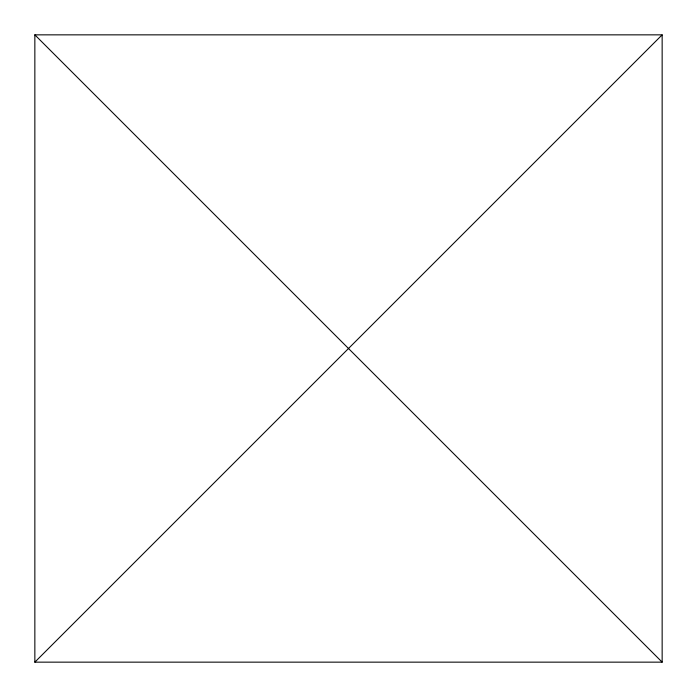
<?xml version="1.0" encoding="UTF-8"?>
<svg xmlns="http://www.w3.org/2000/svg" width="697" height="697" viewBox="0 0 697 697"><rect width="100%" height="100%" fill="white"/><g stroke="black" fill="none" stroke-linecap="round" stroke-linejoin="round"><path stroke-width="1.05" d="M34.85 662.15L662.15 34.85L34.85 34.85L34.85 662.15L662.15 662.15L662.15 34.85M34.85 34.85L662.15 662.15"/></g></svg>
